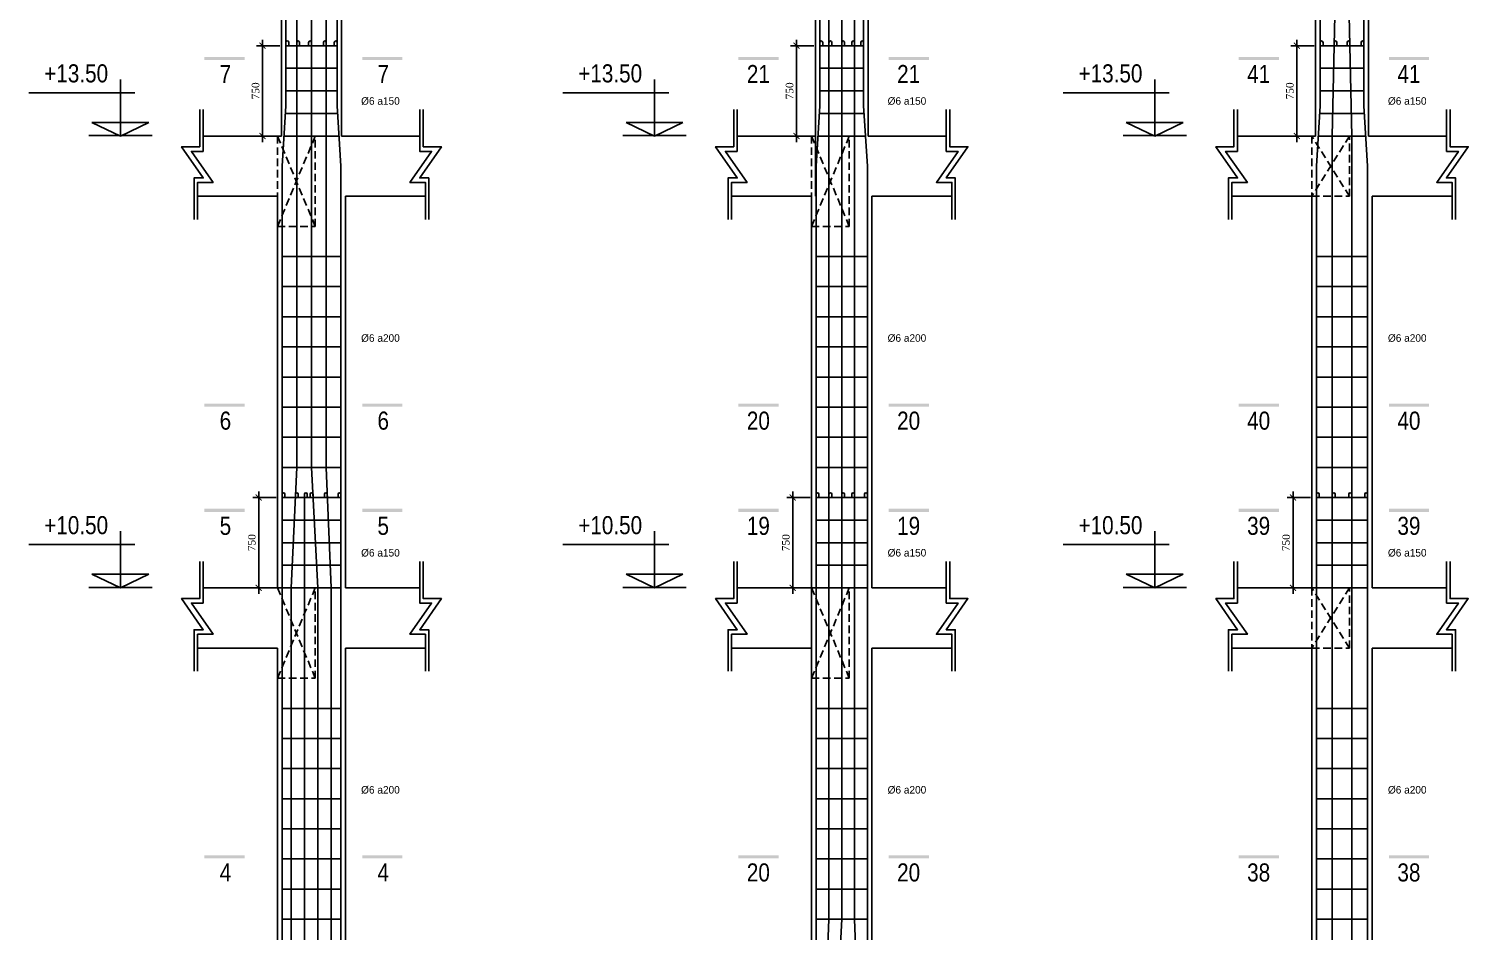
# Model space of a CAD drawing. Extents: x 394 to 12570, y -4198 to 1567.
# Drawn here: x 5030.7 to 5508.4, y 379.5 to 679.2 of the extents above; entities that cross this region are included whole.
import ezdxf

# ---------------------------------------------------------------- set-up
doc = ezdxf.new("R2010")
doc.units = 0
doc.header["$MEASUREMENT"] = 0
doc.linetypes.add('CENTER2', pattern=[1.125, 0.75, -0.125, 0.125, -0.125])
doc.linetypes.add('HIDDEN', pattern=[0.375, 0.25, -0.125])
doc.layers.get('0').update_dxf_attribs({"linetype": 'CONTINUOUS'})
doc.layers.get('DEFPOINTS').update_dxf_attribs({"linetype": 'CONTINUOUS'})
for name, color, linetype in [('DAI', 3, 'CONTINUOUS'), ('DUT', 9, 'CENTER2'), ('TEXT', 7, 'CONTINUOUS'), ('THEP', 6, 'CONTINUOUS'), ('TUONG', 7, 'CONTINUOUS')]:
    doc.layers.add(name, color=color, linetype=linetype)
doc.styles.add('DIM-NEW', font='')
doc.styles.add('style1', font='')
doc.styles.add('T2', font='')
doc.styles.get('DIM-NEW').set_extended_font_data('VNI-Helve-Condense')
doc.styles.get('style1').set_extended_font_data('VNI-Goudy')
doc.styles.get('T2').set_extended_font_data('VNI-Times')
doc.dimstyles.new('TL25', dxfattribs={"dimtxt": 2.5, "dimasz": 2, "dimexe": 2, "dimexo": 2, "dimgap": 1, "dimtad": 1, "dimdec": 0, "dimlfac": 25, "dimzin": 0, "dimdsep": 46, "dimtxsty": 'T2', "dimblk": 'ARCHTICK', "dimcen": 2.5, "dimdle": 2, "dimclrd": 1, "dimclre": 1, "dimclrt": 2, "dimadec": 0, "dimazin": 0, "dimtfac": 1, "dimtdec": 0, "dimtix": 1, "dimtofl": 0, "dimtmove": 0, "dimatfit": 0, "dimldrblk": 'ARCHTICK', "dimfxl": 1, "dimtolj": 1, "dimtzin": 0, "dimlwd": -1, "dimlwe": -1, "dimarcsym": 0})

# ---------------------------------------------------------------- blocks, each defined once
blk = doc.blocks.new('_ARCHTICK')
at = {"color": 0, "linetype": 'ByBlock', "const_width": 0.15}
blk.add_lwpolyline([(-0.5, -0.5), (0.5, 0.5)], dxfattribs=at)
blk = doc.blocks.new('*D29')
at = {"layer": 'DEFPOINTS', "color": 0, "transparency": 16777216}
for p in [(5106.96, 523.54), (5114.72, 523.54), (5113.22, 493.54)]:
    blk.add_point(p, dxfattribs=at)
at = {"layer": 'TUONG', "color": 1, "transparency": 16777216}
for p, q in [((5106.96, 491.54), (5106.96, 525.54)), ((5112.72, 523.54), (5104.96, 523.54)), ((5111.22, 493.54), (5104.96, 493.54))]:
    blk.add_line(p, q, dxfattribs=at)
at = {"layer": 'TUONG', "color": 1, "transparency": 16777216, "xscale": 2, "yscale": 2, "zscale": 2}
for p, rotation in [((5106.96, 523.54), 90), ((5106.96, 493.54), 270)]:
    blk.add_blockref('_ARCHTICK', p, dxfattribs=dict(at, rotation=rotation))
at = {"layer": 'TUONG', "color": 2, "transparency": 16777216, "insert": (5104.66, 508.54), "char_height": 2.5, "attachment_point": 5, "rotation": 90, "style": 'T2'}
blk.add_mtext('\\A1;750', dxfattribs=at)
blk = doc.blocks.new('*D30')
at = {"layer": 'DEFPOINTS', "color": 0, "transparency": 16777216}
for p in [(5108.21, 673.54), (5115.97, 673.54), (5114.47, 643.54)]:
    blk.add_point(p, dxfattribs=at)
at = {"layer": 'TUONG', "color": 1, "transparency": 16777216}
for p, q in [((5108.21, 641.54), (5108.21, 675.54)), ((5113.97, 673.54), (5106.21, 673.54)), ((5112.47, 643.54), (5106.21, 643.54))]:
    blk.add_line(p, q, dxfattribs=at)
at = {"layer": 'TUONG', "color": 1, "transparency": 16777216, "xscale": 2, "yscale": 2, "zscale": 2}
for p, rotation in [((5108.21, 673.54), 90), ((5108.21, 643.54), 270)]:
    blk.add_blockref('_ARCHTICK', p, dxfattribs=dict(at, rotation=rotation))
at = {"layer": 'TUONG', "color": 2, "transparency": 16777216, "insert": (5105.91, 658.54), "char_height": 2.5, "attachment_point": 5, "rotation": 90, "style": 'T2'}
blk.add_mtext('\\A1;750', dxfattribs=at)
blk = doc.blocks.new('*D40')
at = {"layer": 'DEFPOINTS', "color": 0, "transparency": 16777216}
for p in [(5285.44, 673.54), (5293.2, 673.54), (5291.7, 643.54)]:
    blk.add_point(p, dxfattribs=at)
at = {"layer": 'TUONG', "color": 1, "transparency": 16777216}
for p, q in [((5285.44, 641.54), (5285.44, 675.54)), ((5291.2, 673.54), (5283.44, 673.54)), ((5289.7, 643.54), (5283.44, 643.54))]:
    blk.add_line(p, q, dxfattribs=at)
at = {"layer": 'TUONG', "color": 1, "transparency": 16777216, "xscale": 2, "yscale": 2, "zscale": 2}
for p, rotation in [((5285.44, 673.54), 90), ((5285.44, 643.54), 270)]:
    blk.add_blockref('_ARCHTICK', p, dxfattribs=dict(at, rotation=rotation))
at = {"layer": 'TUONG', "color": 2, "transparency": 16777216, "insert": (5283.14, 658.54), "char_height": 2.5, "attachment_point": 5, "rotation": 90, "style": 'T2'}
blk.add_mtext('\\A1;750', dxfattribs=at)
blk = doc.blocks.new('*D39')
at = {"layer": 'DEFPOINTS', "color": 0, "transparency": 16777216}
for p in [(5284.19, 523.54), (5291.95, 523.54), (5290.45, 493.54)]:
    blk.add_point(p, dxfattribs=at)
at = {"layer": 'TUONG', "color": 1, "transparency": 16777216}
for p, q in [((5284.19, 491.54), (5284.19, 525.54)), ((5289.95, 523.54), (5282.19, 523.54)), ((5288.45, 493.54), (5282.19, 493.54))]:
    blk.add_line(p, q, dxfattribs=at)
at = {"layer": 'TUONG', "color": 1, "transparency": 16777216, "xscale": 2, "yscale": 2, "zscale": 2}
for p, rotation in [((5284.19, 523.54), 90), ((5284.19, 493.54), 270)]:
    blk.add_blockref('_ARCHTICK', p, dxfattribs=dict(at, rotation=rotation))
at = {"layer": 'TUONG', "color": 2, "transparency": 16777216, "insert": (5281.89, 508.54), "char_height": 2.5, "attachment_point": 5, "rotation": 90, "style": 'T2'}
blk.add_mtext('\\A1;750', dxfattribs=at)
blk = doc.blocks.new('*D52')
at = {"layer": 'DEFPOINTS', "color": 0, "transparency": 16777216}
for p in [(5450.23, 523.54), (5457.99, 523.54), (5456.49, 493.54)]:
    blk.add_point(p, dxfattribs=at)
at = {"layer": 'TUONG', "color": 1, "transparency": 16777216}
for p, q in [((5450.23, 491.54), (5450.23, 525.54)), ((5455.99, 523.54), (5448.23, 523.54)), ((5454.49, 493.54), (5448.23, 493.54))]:
    blk.add_line(p, q, dxfattribs=at)
at = {"layer": 'TUONG', "color": 1, "transparency": 16777216, "xscale": 2, "yscale": 2, "zscale": 2}
for p, rotation in [((5450.23, 523.54), 90), ((5450.23, 493.54), 270)]:
    blk.add_blockref('_ARCHTICK', p, dxfattribs=dict(at, rotation=rotation))
at = {"layer": 'TUONG', "color": 2, "transparency": 16777216, "insert": (5447.93, 508.54), "char_height": 2.5, "attachment_point": 5, "rotation": 90, "style": 'T2'}
blk.add_mtext('\\A1;750', dxfattribs=at)
blk = doc.blocks.new('*D51')
at = {"layer": 'DEFPOINTS', "color": 0, "transparency": 16777216}
for p in [(5451.48, 673.54), (5459.24, 673.54), (5457.74, 643.54)]:
    blk.add_point(p, dxfattribs=at)
at = {"layer": 'TUONG', "color": 1, "transparency": 16777216}
for p, q in [((5451.48, 641.54), (5451.48, 675.54)), ((5457.24, 673.54), (5449.48, 673.54)), ((5455.74, 643.54), (5449.48, 643.54))]:
    blk.add_line(p, q, dxfattribs=at)
at = {"layer": 'TUONG', "color": 1, "transparency": 16777216, "xscale": 2, "yscale": 2, "zscale": 2}
for p, rotation in [((5451.48, 673.54), 90), ((5451.48, 643.54), 270)]:
    blk.add_blockref('_ARCHTICK', p, dxfattribs=dict(at, rotation=rotation))
at = {"layer": 'TUONG', "color": 2, "transparency": 16777216, "insert": (5449.18, 658.54), "char_height": 2.5, "attachment_point": 5, "rotation": 90, "style": 'T2'}
blk.add_mtext('\\A1;750', dxfattribs=at)

msp = doc.modelspace()

# ---------------------------------------------------------------- linework, layer by layer
at = {"layer": 'DAI'}
for p, q in [((5132.97, 673.542), (5115.97, 673.542)), ((5307.703, 673.542), (5293.203, 673.542)), ((5473.741, 673.542), (5459.241, 673.542)), ((5132.97, 666.042), (5115.97, 666.042)), ((5307.703, 666.042), (5293.203, 666.042)), ((5473.741, 666.042), (5459.241, 666.042)), ((5132.97, 658.542), (5115.97, 658.542)), ((5307.703, 658.542), (5293.203, 658.542)), ((5473.741, 658.542), (5459.241, 658.542)), ((5133.126, 651.042), (5115.813, 651.042)), ((5307.859, 651.042), (5293.047, 651.042)), ((5473.897, 651.042), (5459.085, 651.042)), ((5133.595, 643.542), (5115.345, 643.542)), ((5308.328, 643.542), (5292.578, 643.542)), ((5474.366, 643.542), (5458.616, 643.542)), ((5134.22, 603.542), (5114.72, 603.542)), ((5308.953, 603.542), (5291.953, 603.542)), ((5474.991, 603.542), (5457.991, 603.542)), ((5134.22, 593.542), (5114.72, 593.542)), ((5308.953, 593.542), (5291.953, 593.542)), ((5474.991, 593.542), (5457.991, 593.542)), ((5134.22, 583.542), (5114.72, 583.542)), ((5308.953, 583.542), (5291.953, 583.542)), ((5474.991, 583.542), (5457.991, 583.542)), ((5134.22, 573.542), (5114.72, 573.542)), ((5308.953, 573.542), (5291.953, 573.542)), ((5474.991, 573.542), (5457.991, 573.542)), ((5134.22, 563.542), (5114.72, 563.542)), ((5308.953, 563.542), (5291.953, 563.542)), ((5474.991, 563.542), (5457.991, 563.542)), ((5134.22, 553.542), (5114.72, 553.542)), ((5308.953, 553.542), (5291.953, 553.542)), ((5474.991, 553.542), (5457.991, 553.542)), ((5134.22, 543.542), (5114.72, 543.542)), ((5308.953, 543.542), (5291.953, 543.542)), ((5474.991, 543.542), (5457.991, 543.542)), ((5134.22, 533.542), (5114.72, 533.542)), ((5308.953, 533.542), (5291.953, 533.542)), ((5474.991, 533.542), (5457.991, 533.542)), ((5134.22, 523.542), (5114.72, 523.542)), ((5308.953, 523.542), (5291.953, 523.542)), ((5474.991, 523.542), (5457.991, 523.542)), ((5134.22, 516.042), (5114.72, 516.042)), ((5308.953, 516.042), (5291.953, 516.042)), ((5474.991, 516.042), (5457.991, 516.042)), ((5134.22, 508.542), (5114.72, 508.542)), ((5308.953, 508.542), (5291.953, 508.542)), ((5474.991, 508.542), (5457.991, 508.542)), ((5134.22, 501.042), (5114.72, 501.042)), ((5308.953, 501.042), (5291.953, 501.042)), ((5474.991, 501.042), (5457.991, 501.042)), ((5134.22, 493.542), (5114.72, 493.542)), ((5308.953, 493.542), (5291.953, 493.542)), ((5474.991, 493.542), (5457.991, 493.542)), ((5134.22, 453.542), (5114.72, 453.542)), ((5308.953, 453.542), (5291.953, 453.542)), ((5474.991, 453.542), (5457.991, 453.542)), ((5134.22, 443.542), (5114.72, 443.542)), ((5308.953, 443.542), (5291.953, 443.542)), ((5474.991, 443.542), (5457.991, 443.542)), ((5134.22, 433.542), (5114.72, 433.542)), ((5308.953, 433.542), (5291.953, 433.542)), ((5474.991, 433.542), (5457.991, 433.542)), ((5134.22, 423.542), (5114.72, 423.542)), ((5308.953, 423.542), (5291.953, 423.542)), ((5474.991, 423.542), (5457.991, 423.542)), ((5134.22, 413.542), (5114.72, 413.542)), ((5308.953, 413.542), (5291.953, 413.542)), ((5474.991, 413.542), (5457.991, 413.542)), ((5134.22, 403.542), (5114.72, 403.542)), ((5308.953, 403.542), (5291.953, 403.542)), ((5474.991, 403.542), (5457.991, 403.542)), ((5134.22, 393.542), (5114.72, 393.542)), ((5308.953, 393.542), (5291.953, 393.542)), ((5474.991, 393.542), (5457.991, 393.542)), ((5134.22, 383.542), (5114.72, 383.542)), ((5308.953, 383.542), (5291.953, 383.542)), ((5474.991, 383.542), (5457.991, 383.542))]:
    msp.add_line(p, q, dxfattribs=at)
at = {"layer": 'DUT', "linetype": 'HIDDEN', "ltscale": 10}
for p, q in [((5125.72, 643.542), (5113.22, 613.542)), ((5125.72, 613.542), (5113.22, 643.542)), ((5302.953, 613.542), (5290.453, 643.542)), ((5302.953, 643.542), (5290.453, 613.542)), ((5468.991, 643.542), (5456.491, 623.542)), ((5468.991, 623.542), (5456.491, 643.542)), ((5125.72, 493.542), (5113.22, 463.542)), ((5125.72, 463.542), (5113.22, 493.542)), ((5302.953, 463.542), (5290.453, 493.542)), ((5302.953, 493.542), (5290.453, 463.542)), ((5468.991, 493.542), (5456.491, 473.542)), ((5468.991, 473.542), (5456.491, 493.542))]:
    msp.add_line(p, q, dxfattribs=at)
for points in [[(5113.22, 643.542), (5113.22, 613.542), (5125.72, 613.542), (5125.72, 643.542), (5113.22, 643.542)], [(5290.453, 643.542), (5290.453, 613.542), (5302.953, 613.542), (5302.953, 643.542), (5290.453, 643.542)], [(5113.22, 473.542), (5113.22, 463.542), (5125.72, 463.542), (5125.72, 493.542), (5113.22, 493.542)], [(5290.453, 473.542), (5290.453, 463.542), (5302.953, 463.542), (5302.953, 493.542), (5290.453, 493.542)]]:
    msp.add_lwpolyline(points, dxfattribs=at)
for points in [[(5456.491, 623.542), (5468.991, 623.542), (5468.991, 643.542), (5456.491, 643.542)], [(5456.491, 473.542), (5468.991, 473.542), (5468.991, 493.542), (5456.491, 493.542)]]:
    msp.add_lwpolyline(points, close=True, dxfattribs=at)
at = {"layer": 'TEXT', "ltscale": 10}
for points in [[(5102.255, 668.776), (5102.255, 669.826), (5088.951, 668.776), (5088.951, 669.826)], [(5154.629, 668.776), (5154.629, 669.826), (5141.324, 668.776), (5141.324, 669.826)], [(5279.489, 668.776), (5279.489, 669.826), (5266.184, 668.776), (5266.184, 669.826)], [(5329.362, 668.776), (5329.362, 669.826), (5316.058, 668.776), (5316.058, 669.826)], [(5445.527, 668.776), (5445.527, 669.826), (5432.222, 668.776), (5432.222, 669.826)], [(5495.401, 668.776), (5495.401, 669.826), (5482.096, 668.776), (5482.096, 669.826)], [(5102.255, 553.698), (5102.255, 554.748), (5088.951, 553.698), (5088.951, 554.748)], [(5154.629, 553.698), (5154.629, 554.748), (5141.324, 553.698), (5141.324, 554.748)], [(5279.489, 553.698), (5279.489, 554.748), (5266.184, 553.698), (5266.184, 554.748)], [(5329.362, 553.698), (5329.362, 554.748), (5316.058, 553.698), (5316.058, 554.748)], [(5445.527, 553.698), (5445.527, 554.748), (5432.222, 553.698), (5432.222, 554.748)], [(5495.401, 553.698), (5495.401, 554.748), (5482.096, 553.698), (5482.096, 554.748)], [(5102.255, 518.776), (5102.255, 519.826), (5088.951, 518.776), (5088.951, 519.826)], [(5154.629, 518.776), (5154.629, 519.826), (5141.324, 518.776), (5141.324, 519.826)], [(5279.489, 518.776), (5279.489, 519.826), (5266.184, 518.776), (5266.184, 519.826)], [(5329.362, 518.776), (5329.362, 519.826), (5316.058, 518.776), (5316.058, 519.826)], [(5445.527, 518.776), (5445.527, 519.826), (5432.222, 518.776), (5432.222, 519.826)], [(5495.401, 518.776), (5495.401, 519.826), (5482.096, 518.776), (5482.096, 519.826)], [(5102.255, 403.698), (5102.255, 404.748), (5088.951, 403.698), (5088.951, 404.748)], [(5154.629, 403.698), (5154.629, 404.748), (5141.324, 403.698), (5141.324, 404.748)], [(5279.489, 403.698), (5279.489, 404.748), (5266.184, 403.698), (5266.184, 404.748)], [(5329.362, 403.698), (5329.362, 404.748), (5316.058, 403.698), (5316.058, 404.748)], [(5445.527, 403.698), (5445.527, 404.748), (5432.222, 403.698), (5432.222, 404.748)], [(5495.401, 403.698), (5495.401, 404.748), (5482.096, 403.698), (5482.096, 404.748)]]:
    msp.add_trace(points, dxfattribs=at)
at = {"layer": 'THEP', "ltscale": 10}
for p, q in [((5124.449, 533.542), (5124.47, 1540.616)), ((5300.452, 383.542), (5300.452, 973.542)), ((5119.574, 533.542), (5119.574, 943.542)), ((5129.345, 533.542), (5129.345, 943.542)), ((5296.202, 383.542), (5296.202, 943.542)), ((5304.703, 383.542), (5304.703, 943.542)), ((5115.97, 653.542), (5115.97, 933.542)), ((5132.97, 653.542), (5132.97, 933.542)), ((5464.077, 683.542), (5463.268, 643.542)), ((5468.905, 683.542), (5469.714, 643.542)), ((5114.72, 633.542), (5115.97, 653.542)), ((5134.22, 633.542), (5132.97, 653.542)), ((5291.953, 633.542), (5293.203, 653.542)), ((5308.953, 633.542), (5307.703, 653.542)), ((5457.991, 633.542), (5459.241, 653.542)), ((5474.991, 633.542), (5473.741, 653.542)), ((5117.69, 493.542), (5119.595, 533.542)), ((5124.47, 533.542), (5126.585, 493.542)), ((5129.345, 533.542), (5131.026, 493.542)), ((5122.137, 269.641), (5122.137, 523.542)), ((5117.69, 269.641), (5117.69, 493.542)), ((5126.585, 269.641), (5126.585, 493.542)), ((5131.026, 269.641), (5131.026, 493.542)), ((5296.203, 383.542), (5294.472, 343.542)), ((5300.453, 383.542), (5298.395, 343.542)), ((5304.703, 383.542), (5306.243, 343.542))]:
    msp.add_line(p, q, dxfattribs=at)
for points in [[(5293.203, 653.542), (5293.203, 933.542)], [(5307.703, 653.542), (5307.703, 933.542)], [(5459.241, 653.542), (5459.241, 933.542)], [(5473.741, 653.542), (5473.741, 933.542)], [(5463.268, 100.632), (5463.268, 643.542)], [(5469.714, 100.632), (5469.714, 643.542)], [(5113.47, 100.632), (5113.47, 333.542), (5114.72, 353.542), (5114.72, 633.542)], [(5135.47, 100.632), (5135.47, 333.542), (5134.22, 353.542), (5134.22, 633.542)], [(5290.703, 100.632), (5290.703, 333.542), (5291.953, 353.542), (5291.953, 633.542)], [(5310.203, 100.632), (5310.203, 333.542), (5308.953, 353.542), (5308.953, 633.542)], [(5456.741, 100.632), (5456.741, 333.542), (5457.991, 353.542), (5457.991, 633.542)], [(5476.241, 100.632), (5476.241, 333.542), (5474.991, 353.542), (5474.991, 633.542)]]:
    msp.add_lwpolyline(points, dxfattribs=at)
for points in [[(5116.907, 673.549), (5116.907, 674.676, 1), (5115.97, 674.676), (5115.97, 673.559)], [(5120.511, 673.532), (5120.511, 674.659, 1), (5119.574, 674.659), (5119.574, 673.542)], [(5124.449, 673.519), (5124.449, 674.646, 1), (5123.511, 674.646), (5123.511, 673.529)], [(5128.407, 673.532), (5128.407, 674.659, -1), (5129.345, 674.659), (5129.345, 673.542)], [(5132.032, 673.532), (5132.032, 674.659, -1), (5132.97, 674.659), (5132.97, 673.542)], [(5294.14, 673.532), (5294.14, 674.659, 1), (5293.203, 674.659), (5293.203, 673.542)], [(5297.139, 673.532), (5297.139, 674.659, 1), (5296.202, 674.659), (5296.202, 673.542)], [(5301.389, 673.532), (5301.389, 674.659, 1), (5300.452, 674.659), (5300.452, 673.542)], [(5303.765, 673.532), (5303.765, 674.659, -1), (5304.703, 674.659), (5304.703, 673.542)], [(5306.765, 673.532), (5306.765, 674.659, -1), (5307.703, 674.659), (5307.703, 673.542)], [(5460.179, 673.532), (5460.179, 674.659, 1), (5459.241, 674.659), (5459.241, 673.542)], [(5464.812, 673.532), (5464.812, 674.659, 1), (5463.875, 674.659), (5463.875, 673.542)], [(5468.17, 673.532), (5468.17, 674.659, -1), (5469.107, 674.659), (5469.107, 673.542)], [(5472.804, 673.532), (5472.804, 674.659, -1), (5473.741, 674.659), (5473.741, 673.542)], [(5115.657, 523.532), (5115.657, 524.659, 1), (5114.72, 524.659), (5114.72, 523.542)], [(5120.056, 523.532), (5120.056, 524.659, 1), (5119.118, 524.659), (5119.118, 523.542)], [(5123.075, 523.532), (5123.075, 524.659, 1), (5122.137, 524.659), (5122.137, 523.542)], [(5124.061, 523.532), (5124.061, 524.659, -1), (5124.998, 524.659), (5124.998, 523.542)], [(5128.788, 523.532), (5128.788, 524.659, -1), (5129.725, 524.659), (5129.725, 523.542)], [(5133.282, 523.532), (5133.282, 524.659, -1), (5134.22, 524.659), (5134.22, 523.542)], [(5292.89, 523.532), (5292.89, 524.659, 1), (5291.953, 524.659), (5291.953, 523.542)], [(5297.139, 523.532), (5297.139, 524.659, 1), (5296.202, 524.659), (5296.202, 523.542)], [(5301.39, 523.532), (5301.39, 524.659, 1), (5300.453, 524.659), (5300.453, 523.542)], [(5304.703, 523.542), (5304.703, 524.669, 1), (5303.765, 524.669), (5303.765, 523.552)], [(5308.015, 523.532), (5308.015, 524.659, -1), (5308.953, 524.659), (5308.953, 523.542)], [(5458.929, 523.532), (5458.929, 524.659, 1), (5457.991, 524.659), (5457.991, 523.542)], [(5464.206, 523.532), (5464.206, 524.659, 1), (5463.268, 524.659), (5463.268, 523.542)], [(5468.777, 523.532), (5468.777, 524.659, -1), (5469.714, 524.659), (5469.714, 523.542)], [(5474.054, 523.532), (5474.054, 524.659, -1), (5474.991, 524.659), (5474.991, 523.542)]]:
    msp.add_lwpolyline(points, format="xyb", dxfattribs=at)
at = {"layer": 'TUONG'}
for p, q in [((5114.47, 643.542), (5114.47, 773.542)), ((5134.47, 643.542), (5134.47, 773.542)), ((5291.703, 623.542), (5291.703, 773.542)), ((5309.203, 643.542), (5309.203, 773.542)), ((5457.741, 643.542), (5457.741, 773.542)), ((5475.241, 643.542), (5475.241, 773.542)), ((5061.07, 662.365), (5061.07, 643.542)), ((5238.303, 662.365), (5238.303, 643.542)), ((5404.341, 662.365), (5404.341, 643.542)), ((5065.887, 657.932), (5030.65, 657.932)), ((5243.121, 657.932), (5207.884, 657.932)), ((5409.159, 657.932), (5373.922, 657.932)), ((5051.627, 648.09), (5061.07, 648.09)), ((5061.07, 643.542), (5051.627, 648.09)), ((5061.07, 648.09), (5061.07, 643.542)), ((5070.513, 648.09), (5061.07, 648.09)), ((5061.07, 643.542), (5070.513, 648.09)), ((5238.303, 643.542), (5228.86, 648.09)), ((5228.86, 648.09), (5238.303, 648.09)), ((5238.303, 643.542), (5247.746, 648.09)), ((5247.746, 648.09), (5238.303, 648.09)), ((5238.303, 648.09), (5238.303, 643.542)), ((5394.899, 648.09), (5404.341, 648.09)), ((5404.341, 643.542), (5394.899, 648.09)), ((5404.341, 648.09), (5404.341, 643.542)), ((5413.784, 648.09), (5404.341, 648.09)), ((5404.341, 643.542), (5413.784, 648.09)), ((5050.568, 643.713), (5071.572, 643.713)), ((5113.22, 643.542), (5088.512, 643.542)), ((5114.47, 643.542), (5113.22, 643.542)), ((5135.72, 643.542), (5134.47, 643.542)), ((5135.72, 643.542), (5160.427, 643.542)), ((5227.801, 643.713), (5248.805, 643.713)), ((5290.453, 643.542), (5265.746, 643.542)), ((5291.703, 643.542), (5290.453, 643.542)), ((5310.453, 643.542), (5309.203, 643.542)), ((5310.453, 643.542), (5335.16, 643.542)), ((5393.839, 643.713), (5414.843, 643.713)), ((5456.491, 643.542), (5431.784, 643.542)), ((5457.741, 643.542), (5456.491, 643.542)), ((5476.491, 643.542), (5475.241, 643.542)), ((5476.491, 643.542), (5501.198, 643.542)), ((5113.22, 623.542), (5086.671, 623.542)), ((5113.22, 493.542), (5113.22, 623.542)), ((5135.72, 623.542), (5162.269, 623.542)), ((5135.72, 493.542), (5135.72, 623.542)), ((5290.453, 623.542), (5263.904, 623.542)), ((5290.453, 343.542), (5290.453, 623.542)), ((5310.453, 623.542), (5337.002, 623.542)), ((5310.453, 493.542), (5310.453, 623.542)), ((5456.491, 623.542), (5429.942, 623.542)), ((5456.491, 493.542), (5456.491, 623.542)), ((5476.491, 623.542), (5503.04, 623.542)), ((5476.491, 493.542), (5476.491, 623.542)), ((5061.07, 512.365), (5061.07, 493.542)), ((5238.303, 512.365), (5238.303, 493.542)), ((5404.341, 512.365), (5404.341, 493.542)), ((5065.887, 507.932), (5030.65, 507.932)), ((5243.121, 507.932), (5207.884, 507.932)), ((5409.159, 507.932), (5373.922, 507.932)), ((5051.627, 498.09), (5061.07, 498.09)), ((5061.07, 493.542), (5051.627, 498.09)), ((5061.07, 498.09), (5061.07, 493.542)), ((5070.513, 498.09), (5061.07, 498.09)), ((5061.07, 493.542), (5070.513, 498.09)), ((5238.303, 493.542), (5228.86, 498.09)), ((5228.86, 498.09), (5238.303, 498.09)), ((5238.303, 493.542), (5247.746, 498.09)), ((5247.746, 498.09), (5238.303, 498.09)), ((5238.303, 498.09), (5238.303, 493.542)), ((5394.899, 498.09), (5404.341, 498.09)), ((5404.341, 493.542), (5394.899, 498.09)), ((5404.341, 498.09), (5404.341, 493.542)), ((5413.784, 498.09), (5404.341, 498.09)), ((5404.341, 493.542), (5413.784, 498.09)), ((5050.568, 493.713), (5071.572, 493.713)), ((5113.22, 493.542), (5088.512, 493.542)), ((5135.72, 493.542), (5160.427, 493.542)), ((5227.801, 493.713), (5248.805, 493.713)), ((5290.453, 493.542), (5265.746, 493.542)), ((5310.453, 493.542), (5335.16, 493.542)), ((5393.839, 493.713), (5414.843, 493.713)), ((5456.491, 493.542), (5431.784, 493.542)), ((5476.491, 493.542), (5501.198, 493.542)), ((5113.22, 473.542), (5086.671, 473.542)), ((5113.22, 343.542), (5113.22, 473.542)), ((5135.72, 343.542), (5135.72, 473.542)), ((5135.72, 473.542), (5162.269, 473.542)), ((5290.453, 473.542), (5263.904, 473.542)), ((5310.453, 473.542), (5337.002, 473.542)), ((5310.453, 343.542), (5310.453, 473.542)), ((5456.491, 473.542), (5429.942, 473.542)), ((5456.491, 343.542), (5456.491, 473.542)), ((5476.491, 343.542), (5476.491, 473.542)), ((5476.491, 473.542), (5503.04, 473.542))]:
    msp.add_line(p, q, dxfattribs=at)
for points in [[(5087.366, 652.324), (5087.366, 639.97), (5081.342, 639.97), (5088.549, 629.634), (5085.524, 629.634), (5085.524, 615.881)], [(5088.512, 652.324), (5088.512, 638.47), (5084.597, 638.47), (5091.804, 628.134), (5086.671, 628.134), (5086.671, 615.881)], [(5160.427, 652.324), (5160.427, 638.47), (5164.343, 638.47), (5157.135, 628.134), (5162.269, 628.134), (5162.269, 615.881)], [(5161.574, 652.324), (5161.574, 639.97), (5167.597, 639.97), (5160.39, 629.634), (5163.415, 629.634), (5163.415, 615.881)], [(5264.599, 652.324), (5264.599, 639.97), (5258.575, 639.97), (5265.783, 629.634), (5262.757, 629.634), (5262.757, 615.881)], [(5265.746, 652.324), (5265.746, 638.47), (5261.83, 638.47), (5269.037, 628.134), (5263.904, 628.134), (5263.904, 615.881)], [(5335.16, 652.324), (5335.16, 638.47), (5339.076, 638.47), (5331.869, 628.134), (5337.002, 628.134), (5337.002, 615.881)], [(5336.307, 652.324), (5336.307, 639.97), (5342.33, 639.97), (5335.123, 629.634), (5338.148, 629.634), (5338.148, 615.881)], [(5430.637, 652.324), (5430.637, 639.97), (5424.614, 639.97), (5431.821, 629.634), (5428.796, 629.634), (5428.796, 615.881)], [(5431.784, 652.324), (5431.784, 638.47), (5427.868, 638.47), (5435.075, 628.134), (5429.942, 628.134), (5429.942, 615.881)], [(5501.198, 652.324), (5501.198, 638.47), (5505.114, 638.47), (5497.907, 628.134), (5503.04, 628.134), (5503.04, 615.881)], [(5502.345, 652.324), (5502.345, 639.97), (5508.369, 639.97), (5501.161, 629.634), (5504.187, 629.634), (5504.187, 615.881)], [(5087.366, 502.324), (5087.366, 489.97), (5081.342, 489.97), (5088.549, 479.634), (5085.524, 479.634), (5085.524, 465.881)], [(5088.512, 502.324), (5088.512, 488.47), (5084.597, 488.47), (5091.804, 478.134), (5086.671, 478.134), (5086.671, 465.881)], [(5160.427, 502.324), (5160.427, 488.47), (5164.343, 488.47), (5157.135, 478.134), (5162.269, 478.134), (5162.269, 465.881)], [(5161.574, 502.324), (5161.574, 489.97), (5167.597, 489.97), (5160.39, 479.634), (5163.415, 479.634), (5163.415, 465.881)], [(5264.599, 502.324), (5264.599, 489.97), (5258.575, 489.97), (5265.783, 479.634), (5262.757, 479.634), (5262.757, 465.881)], [(5265.746, 502.324), (5265.746, 488.47), (5261.83, 488.47), (5269.037, 478.134), (5263.904, 478.134), (5263.904, 465.881)], [(5335.16, 502.324), (5335.16, 488.47), (5339.076, 488.47), (5331.869, 478.134), (5337.002, 478.134), (5337.002, 465.881)], [(5336.307, 502.324), (5336.307, 489.97), (5342.33, 489.97), (5335.123, 479.634), (5338.148, 479.634), (5338.148, 465.881)], [(5430.637, 502.324), (5430.637, 489.97), (5424.614, 489.97), (5431.821, 479.634), (5428.796, 479.634), (5428.796, 465.881)], [(5431.784, 502.324), (5431.784, 488.47), (5427.868, 488.47), (5435.075, 478.134), (5429.942, 478.134), (5429.942, 465.881)], [(5501.198, 502.324), (5501.198, 488.47), (5505.114, 488.47), (5497.907, 478.134), (5503.04, 478.134), (5503.04, 465.881)], [(5502.345, 502.324), (5502.345, 489.97), (5508.369, 489.97), (5501.161, 479.634), (5504.187, 479.634), (5504.187, 465.881)]]:
    msp.add_lwpolyline(points, dxfattribs=at)
for points in [[(5051.627, 648.09), (5061.07, 648.09), (5061.07, 643.542), (5051.627, 648.09)], [(5228.86, 648.09), (5238.303, 648.09), (5238.303, 643.542), (5228.86, 648.09)], [(5394.899, 648.09), (5404.341, 648.09), (5404.341, 643.542), (5394.899, 648.09)], [(5051.627, 498.09), (5061.07, 498.09), (5061.07, 493.542), (5051.627, 498.09)], [(5228.86, 498.09), (5238.303, 498.09), (5238.303, 493.542), (5228.86, 498.09)], [(5394.899, 498.09), (5404.341, 498.09), (5404.341, 493.542), (5394.899, 498.09)]]:
    msp.add_solid(points, dxfattribs=at)

# ---------------------------------------------------------------- texts
at = {"layer": 'TEXT', "style": 'DIM-NEW'}
for s, p in [('+13.50', (5035.762, 661.361)), ('+13.50', (5212.996, 661.361)), ('+13.50', (5379.034, 661.361)), ('+10.50', (5035.762, 511.361)), ('+10.50', (5212.996, 511.361)), ('+10.50', (5379.034, 511.361))]:
    msp.add_text(s, height=6, dxfattribs=at).set_placement(p)
at = {"layer": 'TEXT', "ltscale": 10}
for s, height, style, p in [('7', 6, 'DIM-NEW', (5093.998, 661.137)), ('7', 6, 'DIM-NEW', (5146.372, 661.137)), ('21', 6, 'DIM-NEW', (5268.958, 661.137)), ('21', 6, 'DIM-NEW', (5318.832, 661.137)), ('41', 6, 'DIM-NEW', (5434.996, 661.137)), ('41', 6, 'DIM-NEW', (5484.87, 661.137)), ('%%2546 a150', 2.5, 'style1', (5140.948, 653.941)), ('%%2546 a150', 2.5, 'style1', (5315.681, 653.941)), ('%%2546 a150', 2.5, 'style1', (5481.719, 653.941)), ('%%2546 a200', 2.5, 'style1', (5140.948, 575.242)), ('%%2546 a200', 2.5, 'style1', (5315.681, 575.242)), ('%%2546 a200', 2.5, 'style1', (5481.719, 575.242)), ('6', 6, 'DIM-NEW', (5093.998, 546.059)), ('6', 6, 'DIM-NEW', (5146.372, 546.059)), ('20', 6, 'DIM-NEW', (5268.958, 546.059)), ('20', 6, 'DIM-NEW', (5318.832, 546.059)), ('40', 6, 'DIM-NEW', (5434.996, 546.059)), ('40', 6, 'DIM-NEW', (5484.87, 546.059)), ('5', 6, 'DIM-NEW', (5093.998, 511.137)), ('5', 6, 'DIM-NEW', (5146.372, 511.137)), ('19', 6, 'DIM-NEW', (5268.958, 511.137)), ('19', 6, 'DIM-NEW', (5318.832, 511.137)), ('39', 6, 'DIM-NEW', (5434.996, 511.137)), ('39', 6, 'DIM-NEW', (5484.87, 511.137)), ('%%2546 a150', 2.5, 'style1', (5140.948, 503.941)), ('%%2546 a150', 2.5, 'style1', (5315.681, 503.941)), ('%%2546 a150', 2.5, 'style1', (5481.719, 503.941)), ('%%2546 a200', 2.5, 'style1', (5140.948, 425.242)), ('%%2546 a200', 2.5, 'style1', (5315.681, 425.242)), ('%%2546 a200', 2.5, 'style1', (5481.719, 425.242)), ('4', 6, 'DIM-NEW', (5093.998, 396.059)), ('4', 6, 'DIM-NEW', (5146.372, 396.059)), ('20', 6, 'DIM-NEW', (5268.958, 396.059)), ('20', 6, 'DIM-NEW', (5318.832, 396.059)), ('38', 6, 'DIM-NEW', (5434.996, 396.059)), ('38', 6, 'DIM-NEW', (5484.87, 396.059))]:
    msp.add_text(s, height=height, dxfattribs=dict(at, style=style)).set_placement(p)

# ---------------------------------------------------------------- dimensions: what is measured, and where the dimension line sits
at = {"layer": 'TUONG'}
for base, p1, p2, picture, middle in [((5108.208, 673.542), (5114.47, 643.542), (5115.97, 673.542), '*D30', (5105.908, 658.542)), ((5285.442, 673.542), (5291.703, 643.542), (5293.203, 673.542), '*D40', (5283.142, 658.542)), ((5451.48, 673.542), (5457.741, 643.542), (5459.241, 673.542), '*D51', (5449.18, 658.542)), ((5106.958, 523.542), (5113.22, 493.542), (5114.72, 523.542), '*D29', (5104.658, 508.542)), ((5284.192, 523.542), (5290.453, 493.542), (5291.953, 523.542), '*D39', (5281.892, 508.542)), ((5450.23, 523.542), (5456.491, 493.542), (5457.991, 523.542), '*D52', (5447.93, 508.542))]:
    dim = msp.add_linear_dim(base=base, p1=p1, p2=p2, angle=90, dimstyle='TL25', dxfattribs=at)
    dim.commit()
    dim.dimension.update_dxf_attribs({"geometry": picture, "text_midpoint": middle})

doc.saveas('drawing.dxf')
